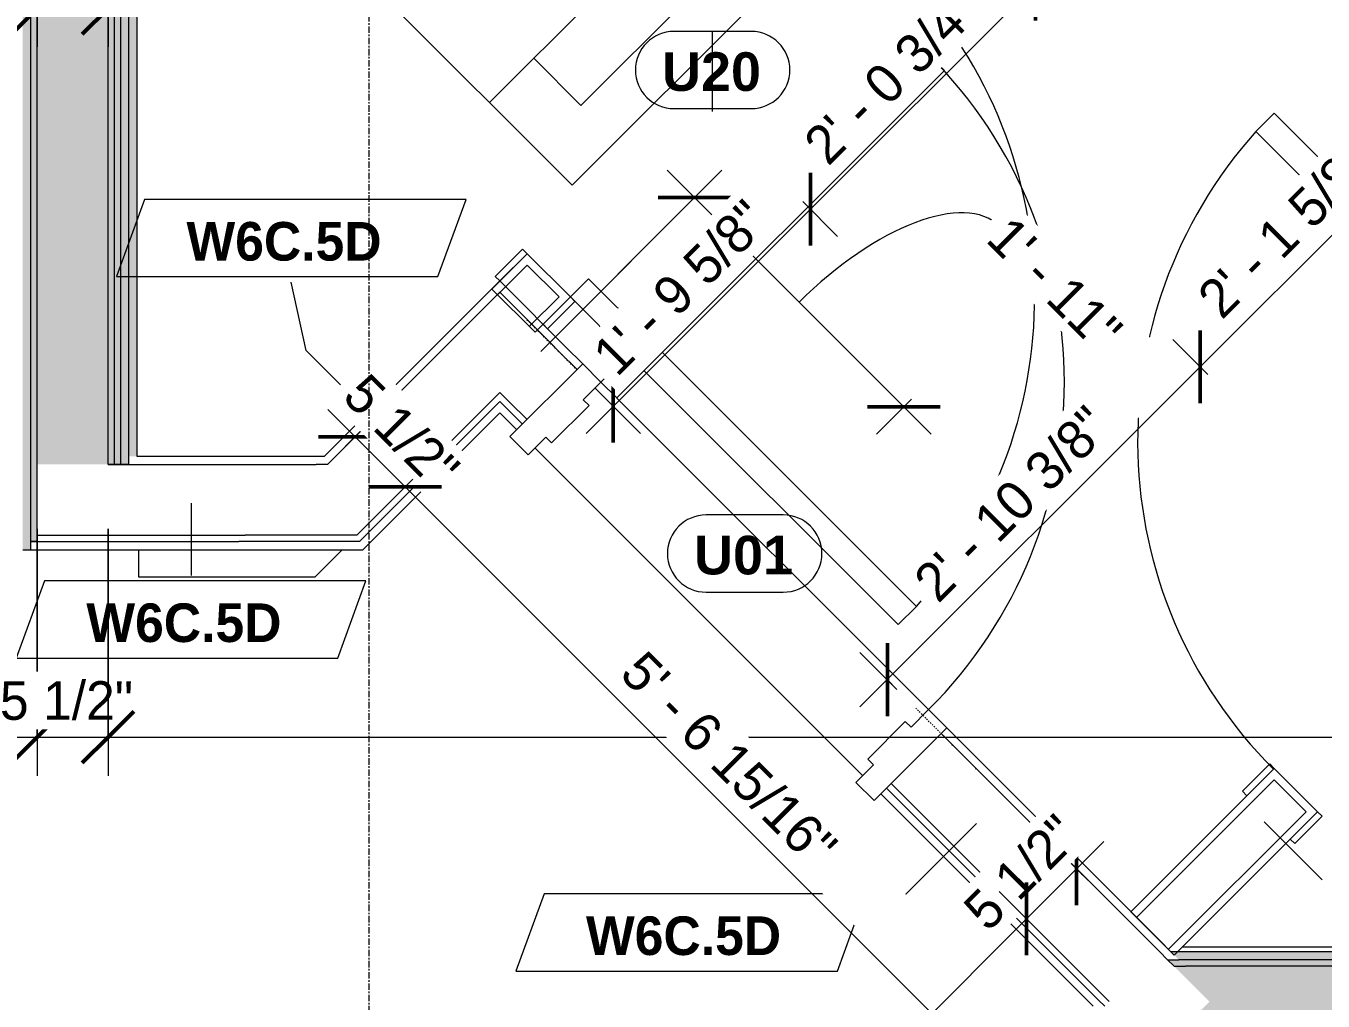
# Model space of a CAD drawing. Header units: inches. Extents: x -4058 to -1781, y 9814 to 12264.
# Drawn here: x -2527 to -2426.2, y 11683 to 11758.8 of the extents above; entities that cross this region are included whole.
import ezdxf

# ---------------------------------------------------------------- set-up
doc = ezdxf.new("R2010")
doc.units = ezdxf.units.IN
doc.header["$MEASUREMENT"] = 0
doc.linetypes.add('Dash 3_32_', pattern=[0.1875, 0.09375, -0.09375])
doc.linetypes.add('Grid Line 1_2_', pattern=[0.875, 0.5, -0.125, 0.125, -0.125])
for name, color, linetype, lineweight in [('0-1', 7, 'Continuous', 5), ('0-3', 8, 'Continuous', 9), ('A-ANNO-DIMS', 211, 'Continuous', 9), ('A-ANNO-DIMS-32', 211, 'Continuous', 9), ('A-DETL-1', 90, 'Dash 3_32_', 9), ('A-DOOR-1', 7, 'Continuous', 9), ('A-DOOR-2', 31, 'Continuous', 9), ('A-DOOR-FRAM-1', 7, 'Continuous', 9), ('A-DOOR-IDEN', 31, 'Continuous', 9), ('A-FLOR-1', 7, 'Continuous', 9), ('A-FLOR-2', 192, 'Continuous', 9), ('A-WALL-1', 7, 'Continuous', 9), ('A-WALL-2', 113, 'Continuous', 9), ('A-WALL-IDEN', 211, 'Continuous', 9), ('I-WALL-1', 1, 'Continuous', 18), ('I-WALL-2', 10, 'Continuous', 5), ('I-WALL-3', 7, 'Continuous', 9), ('P-SANR-FIXT', 6, 'Continuous', 9), ('S-GRID-1', 1, 'Grid Line 1_2_', 9)]:
    doc.layers.add(name, color=color, linetype=linetype, lineweight=lineweight)
doc.styles.add('Arial_B', font='arialbd.ttf', dxfattribs={"height": 3})
doc.styles.add('Century Gothic', font='ufonts.com_century-gothic.ttf', dxfattribs={"height": 3})
doc.styles.add('Century Gothic_B', font='GOTHICB.TTF', dxfattribs={"height": 3})
doc.dimstyles.new('THE_DIMENSION_STRING_1', dxfattribs={"dimscale": 12, "dimtxt": 3.132505, "dimasz": 0.333333, "dimexe": 0.25, "dimexo": 0.166667, "dimgap": 0.041667, "dimtad": 1, "dimdec": 4, "dimrnd": 0.0625, "dimzin": 3, "dimdsep": 46, "dimlunit": 4, "dimtxsty": 'Century Gothic', "dimblk1": 'OBLIQUE', "dimblk2": 'OBLIQUE', "dimsah": 1, "dimcen": 0.09, "dimdle": 0.25, "dimazin": 0, "dimtfac": 1, "dimtdec": 4, "dimtix": 1, "dimtmove": 1, "dimatfit": 3, "dimfxl": 1, "dimtvp": 1, "dimtfill": 1, "dimfrac": 2, "dimtolj": 1, "dimtzin": 0, "dimarcsym": 2})
doc.dimstyles.new('THE_DIMENSION_STRING_2', dxfattribs={"dimscale": 12, "dimtxt": 3.132505, "dimasz": 0.333333, "dimexe": 0.25, "dimexo": 0.166667, "dimgap": 0.041667, "dimtad": 1, "dimdec": 4, "dimrnd": 0.0625, "dimzin": 3, "dimdsep": 46, "dimlunit": 4, "dimtxsty": 'Century Gothic', "dimblk1": 'OBLIQUE', "dimblk2": 'OBLIQUE', "dimsah": 1, "dimcen": 0.09, "dimdle": 0.25, "dimazin": 0, "dimtfac": 1, "dimtdec": 4, "dimtix": 1, "dimtmove": 0, "dimatfit": 3, "dimfxl": 1, "dimtvp": 1, "dimtfill": 1, "dimfrac": 2, "dimtolj": 1, "dimtzin": 0, "dimarcsym": 2})
doc.dimstyles.new('THE_DIMENSION_STRING_4', dxfattribs={"dimscale": 12, "dimtxt": 3.132505, "dimasz": 0.333333, "dimexe": 0.25, "dimexo": 0.166667, "dimgap": 0.041667, "dimtad": 1, "dimdec": 4, "dimrnd": 0.0625, "dimzin": 3, "dimdsep": 46, "dimlunit": 4, "dimtxsty": 'Century Gothic', "dimblk1": 'OBLIQUE', "dimblk2": 'OBLIQUE', "dimsah": 1, "dimcen": 0.09, "dimdle": 0.25, "dimazin": 0, "dimtfac": 1, "dimtdec": 4, "dimtix": 1, "dimtmove": 0, "dimatfit": 3, "dimfxl": 1, "dimtvp": 1, "dimtfill": 1, "dimfrac": 2, "dimtolj": 1, "dimtzin": 0, "dimarcsym": 2})

# ---------------------------------------------------------------- blocks, each defined once
blk = doc.blocks.new('CTR - 1st Phase - Shell_rvt-1-UNITS PLANS - 3RD FLOOR')
at = {"layer": 'A-FLOR-1'}
for p, q in [((-2518.25, 11718.11), (-2518.25, 11715.99)), ((-2504.54, 11715.99), (-2502.42, 11718.11)), ((-2518.25, 11715.99), (-2504.54, 11715.99))]:
    blk.add_line(p, q, dxfattribs=at)
blk = doc.blocks.new('HOLLOW METAL - UNIT DOOR-2191977-UNITS PLANS - 3RD FLOOR')
at = {"layer": 'A-DOOR-1'}
for p, q in [((16.25, -3.875), (18, -3.875)), ((16.25, -39.875), (16.25, -3.875)), ((18, -3.875), (18, -39.875)), ((18, -39.875), (16.25, -39.875))]:
    blk.add_line(p, q, dxfattribs=at)
blk.add_arc((18, -3.875), 36, 180, 270, dxfattribs=at)
at = {"layer": 'A-DOOR-FRAM-1'}
for p, q in [((-20, 4.125), (-18, 4.125)), ((-20, -3.875), (-20, 4.125)), ((-18, 4.125), (-18, 2.1875)), ((18, 4.125), (20, 4.125)), ((18, 2.1875), (18, 4.125)), ((20, 4.125), (20, -3.875)), ((-18, 2.1875), (-17.375, 2.1875)), ((-17.375, 2.1875), (-17.375, -1.9375)), ((17.375, 2.1875), (18, 2.1875)), ((17.375, -1.9375), (17.375, 2.1875)), ((-18, -1.9375), (-18, -3.875)), ((-17.375, -1.9375), (-18, -1.9375)), ((18, -1.9375), (17.375, -1.9375)), ((18, -3.875), (18, -1.9375)), ((-18, -3.875), (-20, -3.875)), ((20, -3.875), (18, -3.875))]:
    blk.add_line(p, q, dxfattribs=at)
blk = doc.blocks.new('CTR - 1st Phase - Common Walls_rvt-1-UNITS PLANS - 3RD FLOOR')
at = {"layer": 'I-WALL-1'}
blk.add_hatch(color=256, dxfattribs=at).paths.add_polyline_path([(-2526.62, 11718.11), (-2526.62, 11835.07), (-2527.25, 11835.07), (-2527.25, 11718.11)], flags=0)
at = {"layer": 'I-WALL-2'}
for points in [[(-2526.12, 11718.74), (-2526.12, 11835.07), (-2526.62, 11835.07), (-2526.62, 11718.74)], [(-2526.12, 11724.74), (-2520.62, 11724.74), (-2520.62, 11835.07), (-2526.12, 11835.07), (-2526.12, 11725.36)], [(-2520.62, 11724.74), (-2520.12, 11724.74), (-2520.12, 11835.07), (-2520.62, 11835.07), (-2520.62, 11725.36)], [(-2520.12, 11724.74), (-2519.62, 11724.74), (-2519.62, 11835.07), (-2520.12, 11835.07), (-2520.12, 11725.36)], [(-2519.62, 11724.74), (-2519, 11724.74), (-2519, 11835.07), (-2519.62, 11835.07), (-2519.62, 11725.36)], [(-2519, 11725.36), (-2518.37, 11725.36), (-2518.37, 11835.07), (-2519, 11835.07), (-2519, 11726.32)], [(-2436.93, 11685.74), (-2076.17, 11685.74), (-2076.17, 11686.24), (-2438.31, 11686.24), (-2437.81, 11685.74)], [(-2437.43, 11686.24), (-2076.17, 11686.24), (-2076.17, 11686.86), (-2438.05, 11686.86)], [(-2436.22, 11680.24), (-2076.17, 11680.24), (-2076.17, 11685.74), (-2437.81, 11685.74), (-2435.06, 11682.99), (-2437.81, 11680.24)]]:
    blk.add_hatch(color=256, dxfattribs=at).paths.add_polyline_path(points, flags=0)
at = {"layer": 'A-WALL-1'}
for p, q in [((-2526.62, 11725.36), (-2526.62, 11835.07)), ((-2526.12, 11725.36), (-2526.12, 11835.07)), ((-2520.62, 11725.36), (-2520.62, 11835.07)), ((-2520.12, 11725.36), (-2520.12, 11835.07)), ((-2519.62, 11725.36), (-2519.62, 11835.07)), ((-2519, 11725.36), (-2519, 11835.07)), ((-2503.57, 11724.74), (-2490.19, 11738.12)), ((-2490.19, 11738.12), (-2486.3, 11734.23)), ((-2486.3, 11734.23), (-2485.51, 11733.44)), ((-2485.51, 11733.44), (-2484.18, 11732.11)), ((-2501.3, 11719.24), (-2490.19, 11730.34)), ((-2501.09, 11718.74), (-2490.19, 11729.64)), ((-2490.19, 11730.34), (-2489.84, 11729.99)), ((-2490.19, 11729.64), (-2489.75, 11729.19)), ((-2489.84, 11729.99), (-2489.4, 11729.55)), ((-2489.4, 11729.55), (-2488.07, 11728.22)), ((-2489.75, 11729.19), (-2488.43, 11727.87)), ((-2526.62, 11718.74), (-2526.62, 11725.36)), ((-2526.12, 11724.74), (-2526.12, 11725.36)), ((-2520.62, 11724.74), (-2520.62, 11725.36)), ((-2520.12, 11724.74), (-2520.12, 11725.36)), ((-2519.62, 11724.74), (-2519.62, 11725.36)), ((-2519, 11724.74), (-2519, 11725.36)), ((-2526.12, 11719.24), (-2526.12, 11724.74)), ((-2520.12, 11724.74), (-2520.62, 11724.74)), ((-2520.62, 11724.74), (-2520.12, 11724.74)), ((-2519.62, 11724.74), (-2520.12, 11724.74)), ((-2520.12, 11724.74), (-2519.62, 11724.74)), ((-2519, 11724.74), (-2519.62, 11724.74)), ((-2519.62, 11724.74), (-2519, 11724.74)), ((-2519, 11724.74), (-2504.46, 11724.74)), ((-2503.57, 11724.74), (-2504.46, 11724.74)), ((-2526.62, 11718.11), (-2526.62, 11718.74)), ((-2526.12, 11718.74), (-2526.62, 11718.74)), ((-2526.62, 11718.74), (-2526.12, 11718.74)), ((-2526.12, 11718.74), (-2526.12, 11719.24)), ((-2526.12, 11719.24), (-2509.96, 11719.24)), ((-2526.12, 11718.74), (-2510.46, 11718.74)), ((-2501.8, 11718.74), (-2510.46, 11718.74)), ((-2509.07, 11719.24), (-2509.96, 11719.24)), ((-2501.3, 11719.24), (-2509.07, 11719.24)), ((-2501.09, 11718.74), (-2501.8, 11718.74)), ((-2455.9, 11703.83), (-2439.39, 11687.32)), ((-2460.14, 11699.58), (-2443.64, 11683.08)), ((-2459.79, 11699.94), (-2443.28, 11683.43)), ((-2439.39, 11687.32), (-2438.95, 11686.88)), ((-2438.95, 11686.88), (-2438.31, 11686.24)), ((-2438.31, 11686.24), (-2437.43, 11686.24)), ((-2437.81, 11685.74), (-2438.31, 11686.24)), ((-2076.17, 11686.24), (-2437.43, 11686.24)), ((-2437.81, 11685.74), (-2436.93, 11685.74)), ((-2076.17, 11685.74), (-2436.93, 11685.74)), ((-2443.64, 11683.08), (-2443.19, 11682.64)), ((-2443.28, 11683.43), (-2442.84, 11682.99))]:
    blk.add_line(p, q, dxfattribs=at)
at = {"layer": 'I-WALL-3'}
for p, q in [((-2518.37, 11725.36), (-2518.37, 11797.11)), ((-2490.19, 11739), (-2503.83, 11725.36)), ((-2489.75, 11738.56), (-2490.19, 11739)), ((-2485.07, 11733.88), (-2489.75, 11738.56)), ((-2483.74, 11732.55), (-2485.07, 11733.88)), ((-2481.09, 11729.9), (-2456.87, 11705.68)), ((-2500.83, 11718.11), (-2490.19, 11728.75)), ((-2490.19, 11728.75), (-2488.87, 11727.43)), ((-2503.83, 11725.36), (-2518.37, 11725.36)), ((-2462, 11700.56), (-2487.45, 11726.01)), ((-2527.25, 11718.11), (-2526.62, 11718.11)), ((-2526.62, 11718.11), (-2511.08, 11718.11)), ((-2511.08, 11718.11), (-2501.71, 11718.11)), ((-2501.71, 11718.11), (-2500.83, 11718.11)), ((-2438.95, 11687.76), (-2455.46, 11704.27)), ((-2460.58, 11699.14), (-2444.08, 11682.64)), ((-2438.05, 11686.86), (-2438.95, 11687.76)), ((-2076.17, 11686.86), (-2438.05, 11686.86))]:
    blk.add_line(p, q, dxfattribs=at)
at = {"layer": '0-3', "rotation": 134.9999999999988}
blk.add_blockref('HOLLOW METAL - UNIT DOOR-2191977-UNITS PLANS - 3RD FLOOR', (-2472.34, 11715.67), dxfattribs=at)
blk = doc.blocks.new('SWING - SINGLE - FLUSH - SWING - FLUSH - 3-0 x 6-8 - PASSAGE-V97-UNITS PLANS - 3RD FLOOR')
at = {"layer": 'A-DOOR-2'}
for p, q in [((16, 10.48), (16, 38.39)), ((18, 38.39), (16, 38.39)), ((18, 10.48), (18, 38.39)), ((16, 2.37), (16, 8.73)), ((18, 2.37), (18, 8.73)), ((-18, 2.87), (-21, 2.87)), ((-21, 2.87), (-21, 2.37)), ((-21, 2.37), (-18, 2.37)), ((-18, 2.37), (-18, 2.87)), ((18, 2.37), (16, 2.37)), ((21, 2.87), (18, 2.87)), ((18, 2.87), (18, 2.37)), ((18, 2.37), (21, 2.37)), ((21, 2.37), (21, 2.87)), ((-18, -2.38), (-21, -2.38)), ((-21, -2.38), (-21, -2.88)), ((-21, -2.88), (-18, -2.88)), ((-18, -2.88), (-18, -2.38)), ((21, -2.38), (18, -2.38)), ((18, -2.38), (18, -2.88)), ((18, -2.88), (21, -2.88)), ((21, -2.88), (21, -2.38))]:
    blk.add_line(p, q, dxfattribs=at)
blk.add_arc((18, 2.37), 36.07, 93.1789, 180, dxfattribs=at)
blk = doc.blocks.new('Stacked Washer and Dryer - 26_x25_ - Private-3627842-UNITS PLANS - 3RD FLOOR')
at = {"layer": 'P-SANR-FIXT'}
for p, q in [((0, 13.625), (32.4375, 13.625)), ((0, 13.625), (0, -13.625)), ((23.34375, -13.625), (23.34375, 13.625)), ((32.4375, 13.625), (32.4375, -13.625)), ((28.53125, 8.75), (23.34375, 8.75)), ((28.53125, -8.75), (28.53125, 8.75)), ((23.34375, -8.75), (28.53125, -8.75)), ((32.4375, -13.625), (0, -13.625))]:
    blk.add_line(p, q, dxfattribs=at)
blk = doc.blocks.new('SWING - SINGLE - FLUSH - SWING - FLUSH - 3-0 x 6-8 - PASSAGE-4202136-UNITS PLANS - 3RD FLOOR')
at = {"layer": 'A-DOOR-2'}
for p, q in [((16, 2.37), (16, 38.39)), ((18, 38.39), (16, 38.39)), ((18, 2.37), (18, 38.39)), ((-18, 2.87), (-21, 2.87)), ((-21, 2.87), (-21, 2.37)), ((-21, 2.37), (-18, 2.37)), ((-18, 2.37), (-18, 2.87)), ((18, 2.37), (16, 2.37)), ((21, 2.87), (18, 2.87)), ((18, 2.87), (18, 2.37)), ((18, 2.37), (21, 2.37)), ((21, 2.37), (21, 2.87)), ((-18, -2.38), (-21, -2.38)), ((-21, -2.38), (-21, -2.88)), ((-21, -2.88), (-18, -2.88)), ((-18, -2.88), (-18, -2.38)), ((21, -2.38), (18, -2.38)), ((18, -2.38), (18, -2.88)), ((18, -2.88), (21, -2.88)), ((21, -2.88), (21, -2.38))]:
    blk.add_line(p, q, dxfattribs=at)
blk.add_arc((18, 2.37), 36.07, 93.1789, 180, dxfattribs=at)
blk = doc.blocks.new('Wall Tag - Arch Wall-3956453-UNITS PLANS - 3RD FLOOR')
at = {"layer": 'A-WALL-IDEN'}
for p, q in [((-0.3561, 0.0937), (-0.4244, -0.0937)), ((0.4244, 0.0937), (-0.3561, 0.0937)), ((0.3561, -0.0937), (0.4244, 0.0937)), ((-0.4244, -0.0937), (0.3561, -0.0937))]:
    blk.add_line(p, q, dxfattribs=at)
blk = doc.blocks.new('DIMBLOCK300-UNITS PLANS - 3RD FLOOR')
at = {"layer": 'A-ANNO-DIMS-32', "lineweight": 50}
for p, q in [((-2561.57, 11760.18), (-2559.57, 11762.18)), ((-2526.12, 11760.18), (-2524.12, 11762.18)), ((-2561.57, 11760.18), (-2563.57, 11758.18)), ((-2526.12, 11760.18), (-2528.12, 11758.18))]:
    blk.add_line(p, q, dxfattribs=at)
at = {"layer": 'A-ANNO-DIMS-32'}
for p, q in [((-2561.57, 11761.01), (-2561.57, 11757.18)), ((-2561.57, 11760.18), (-2561.57, 11761.01)), ((-2526.12, 11761.01), (-2526.12, 11757.18)), ((-2526.12, 11760.18), (-2526.12, 11761.01)), ((-2561.57, 11760.18), (-2526.12, 11760.18))]:
    blk.add_line(p, q, dxfattribs=at)
at = {"layer": 'A-ANNO-DIMS-32', "color": 0, "insert": (-2555.26, 11764.52), "char_height": 3, "width": 27.387, "attachment_point": 1, "line_spacing_factor": 0.984502, "style": 'Century Gothic', "bg_fill": 3, "box_fill_scale": 1.25, "bg_fill_color": 256, "bg_fill_true_color": 13158600, "bg_fill_transparency": 0}
blk.add_mtext('2\' - 11 7/16"', dxfattribs=at)
blk = doc.blocks.new('_Oblique')
at = {"color": 0, "linetype": 'ByBlock', "lineweight": -2}
blk.add_line((-0.5, -0.5), (0.5, 0.5), dxfattribs=at)
blk = doc.blocks.new('DIMBLOCK301-UNITS PLANS - 3RD FLOOR')
at = {"layer": 'A-ANNO-DIMS-32', "lineweight": 50}
for p, q in [((-2526.12, 11760.18), (-2524.12, 11762.18)), ((-2520.62, 11760.18), (-2518.62, 11762.18)), ((-2526.12, 11760.18), (-2528.12, 11758.18)), ((-2520.62, 11760.18), (-2522.62, 11758.18))]:
    blk.add_line(p, q, dxfattribs=at)
at = {"layer": 'A-ANNO-DIMS-32'}
for p, q in [((-2526.12, 11761.01), (-2526.12, 11757.18)), ((-2526.12, 11760.18), (-2526.12, 11761.01)), ((-2520.62, 11761.01), (-2520.62, 11757.18)), ((-2520.62, 11760.18), (-2520.62, 11761.01)), ((-2526.12, 11760.18), (-2517.62, 11760.18))]:
    blk.add_line(p, q, dxfattribs=at)
at = {"layer": 'A-ANNO-DIMS-32', "color": 0, "insert": (-2529.02, 11764.52), "char_height": 3, "width": 13.5444, "attachment_point": 1, "line_spacing_factor": 0.984502, "style": 'Century Gothic', "bg_fill": 3, "box_fill_scale": 1.25, "bg_fill_color": 256, "bg_fill_true_color": 13158600, "bg_fill_transparency": 0}
blk.add_mtext('5 1/2"', dxfattribs=at)
blk = doc.blocks.new('DIMBLOCK323-UNITS PLANS - 3RD FLOOR')
at = {"layer": 'A-ANNO-DIMS-32'}
for p, q in [((-2561.57, 11719.74), (-2561.57, 11700.54)), ((-2561.57, 11703.54), (-2561.57, 11719.74)), ((-2526.12, 11719.74), (-2526.12, 11700.54)), ((-2526.12, 11703.54), (-2526.12, 11719.74)), ((-2561.57, 11703.54), (-2526.12, 11703.54))]:
    blk.add_line(p, q, dxfattribs=at)
at = {"layer": 'A-ANNO-DIMS-32', "lineweight": 50}
for p, q in [((-2561.57, 11703.54), (-2559.57, 11705.54)), ((-2526.12, 11703.54), (-2524.12, 11705.54)), ((-2561.57, 11703.54), (-2563.57, 11701.54)), ((-2526.12, 11703.54), (-2528.12, 11701.54))]:
    blk.add_line(p, q, dxfattribs=at)
at = {"layer": 'A-ANNO-DIMS-32', "color": 0, "insert": (-2555.26, 11707.89), "char_height": 3, "width": 27.387, "attachment_point": 1, "line_spacing_factor": 0.984502, "style": 'Century Gothic', "bg_fill": 3, "box_fill_scale": 1.25, "bg_fill_color": 256, "bg_fill_true_color": 13158600, "bg_fill_transparency": 0}
blk.add_mtext('2\' - 11 7/16"', dxfattribs=at)
blk = doc.blocks.new('DIMBLOCK324-UNITS PLANS - 3RD FLOOR')
at = {"layer": 'A-ANNO-DIMS-32'}
for p, q in [((-2526.12, 11719.74), (-2526.12, 11700.54)), ((-2526.12, 11703.54), (-2526.12, 11719.74)), ((-2520.62, 11719.74), (-2520.62, 11700.54)), ((-2520.62, 11703.54), (-2520.62, 11719.74)), ((-2526.12, 11703.54), (-2520.62, 11703.54))]:
    blk.add_line(p, q, dxfattribs=at)
at = {"layer": 'A-ANNO-DIMS-32', "lineweight": 50}
for p, q in [((-2526.12, 11703.54), (-2524.12, 11705.54)), ((-2520.62, 11703.54), (-2518.62, 11705.54)), ((-2526.12, 11703.54), (-2528.12, 11701.54)), ((-2520.62, 11703.54), (-2522.62, 11701.54))]:
    blk.add_line(p, q, dxfattribs=at)
at = {"layer": 'A-ANNO-DIMS-32', "color": 0, "insert": (-2529.02, 11707.89), "char_height": 3, "width": 13.5444, "attachment_point": 1, "line_spacing_factor": 0.984502, "style": 'Century Gothic', "bg_fill": 3, "box_fill_scale": 1.25, "bg_fill_color": 256, "bg_fill_true_color": 13158600, "bg_fill_transparency": 0}
blk.add_mtext('5 1/2"', dxfattribs=at)
blk = doc.blocks.new('DIMBLOCK325-UNITS PLANS - 3RD FLOOR')
at = {"layer": 'A-ANNO-DIMS-32'}
for p, q in [((-2520.62, 11719.74), (-2520.62, 11700.54)), ((-2520.62, 11703.54), (-2520.62, 11719.74)), ((-2076.17, 11704.37), (-2076.17, 11700.54)), ((-2076.17, 11703.54), (-2076.17, 11704.37)), ((-2520.62, 11703.54), (-2076.17, 11703.54))]:
    blk.add_line(p, q, dxfattribs=at)
at = {"layer": 'A-ANNO-DIMS-32', "lineweight": 50}
for p, q in [((-2520.62, 11703.54), (-2518.62, 11705.54)), ((-2076.17, 11703.54), (-2074.17, 11705.54)), ((-2520.62, 11703.54), (-2522.62, 11701.54)), ((-2076.17, 11703.54), (-2078.17, 11701.54))]:
    blk.add_line(p, q, dxfattribs=at)
at = {"layer": 'A-ANNO-DIMS-32', "color": 0, "insert": (-2309.81, 11707.89), "char_height": 3, "width": 27.387, "attachment_point": 1, "line_spacing_factor": 0.984502, "style": 'Century Gothic', "bg_fill": 3, "box_fill_scale": 1.25, "bg_fill_color": 256, "bg_fill_true_color": 13158600, "bg_fill_transparency": 0}
blk.add_mtext('37\' - 0 7/16"', dxfattribs=at)
blk = doc.blocks.new('DIMBLOCK327-UNITS PLANS - 3RD FLOOR')
at = {"layer": 'A-ANNO-DIMS-32'}
for p, q in [((-2503.55, 11729.01), (-2497.54, 11723)), ((-2500.84, 11727.47), (-2503.55, 11724.77)), ((-2501.43, 11726.89), (-2500.84, 11727.47)), ((-2496.95, 11723.58), (-2499.66, 11720.88)), ((-2497.54, 11723), (-2496.95, 11723.58))]:
    blk.add_line(p, q, dxfattribs=at)
at = {"layer": 'A-ANNO-DIMS-32', "lineweight": 50}
for p, q in [((-2501.43, 11726.89), (-2504.26, 11726.89)), ((-2501.43, 11726.89), (-2498.6, 11726.89)), ((-2497.54, 11723), (-2500.37, 11723)), ((-2497.54, 11723), (-2494.71, 11723))]:
    blk.add_line(p, q, dxfattribs=at)
at = {"layer": 'A-ANNO-DIMS-32', "color": 0, "insert": (-2500.4, 11732.01), "char_height": 3, "width": 13.5444, "attachment_point": 1, "rotation": 315, "line_spacing_factor": 0.984502, "style": 'Century Gothic', "bg_fill": 3, "box_fill_scale": 1.25, "bg_fill_color": 256, "bg_fill_true_color": 13158600, "bg_fill_transparency": 0}
blk.add_mtext('5 1/2"', dxfattribs=at)
blk = doc.blocks.new('DIMBLOCK328-UNITS PLANS - 3RD FLOOR')
at = {"layer": 'A-ANNO-DIMS-32'}
for p, q in [((-2496.95, 11723.58), (-2499.66, 11720.88)), ((-2497.54, 11723), (-2496.95, 11723.58)), ((-2497.54, 11723), (-2450.19, 11675.64)), ((-2449.6, 11676.23), (-2452.31, 11673.52)), ((-2450.19, 11675.64), (-2449.6, 11676.23))]:
    blk.add_line(p, q, dxfattribs=at)
at = {"layer": 'A-ANNO-DIMS-32', "lineweight": 50}
for p, q in [((-2497.54, 11723), (-2500.37, 11723)), ((-2497.54, 11723), (-2494.71, 11723)), ((-2450.19, 11675.64), (-2453.01, 11675.64)), ((-2450.19, 11675.64), (-2447.36, 11675.64))]:
    blk.add_line(p, q, dxfattribs=at)
at = {"layer": 'A-ANNO-DIMS-32', "color": 0, "insert": (-2478.86, 11710.46), "char_height": 3, "width": 27.387, "attachment_point": 1, "rotation": 315, "line_spacing_factor": 0.984502, "style": 'Century Gothic', "bg_fill": 3, "box_fill_scale": 1.25, "bg_fill_color": 256, "bg_fill_true_color": 13158600, "bg_fill_transparency": 0}
blk.add_mtext('5\' - 6 15/16"', dxfattribs=at)
blk = doc.blocks.new('DIMBLOCK330-UNITS PLANS - 3RD FLOOR')
at = {"layer": 'A-ANNO-DIMS-32', "lineweight": 50}
for p, q in [((-2445.38, 11693.31), (-2445.38, 11696.14)), ((-2445.38, 11693.31), (-2445.38, 11690.48)), ((-2449.27, 11689.42), (-2449.27, 11692.25)), ((-2449.27, 11689.42), (-2449.27, 11686.59))]:
    blk.add_line(p, q, dxfattribs=at)
at = {"layer": 'A-ANNO-DIMS-32'}
for p, q in [((-2443.26, 11695.43), (-2449.27, 11689.42)), ((-2444.8, 11692.72), (-2447.5, 11695.43)), ((-2445.38, 11693.31), (-2444.8, 11692.72)), ((-2448.68, 11688.83), (-2451.39, 11691.54)), ((-2449.27, 11689.42), (-2448.68, 11688.83))]:
    blk.add_line(p, q, dxfattribs=at)
at = {"layer": 'A-ANNO-DIMS-32', "color": 0, "insert": (-2454.39, 11690.45), "char_height": 3, "width": 13.5444, "attachment_point": 1, "rotation": 45, "line_spacing_factor": 0.984502, "style": 'Century Gothic', "bg_fill": 3, "box_fill_scale": 1.25, "bg_fill_color": 256, "bg_fill_true_color": 13158600, "bg_fill_transparency": 0}
blk.add_mtext('5 1/2"', dxfattribs=at)
blk = doc.blocks.new('DIMBLOCK331-UNITS PLANS - 3RD FLOOR')
at = {"layer": 'A-ANNO-DIMS-32', "lineweight": 50}
for p, q in [((-2449.27, 11689.42), (-2449.27, 11692.25)), ((-2449.27, 11689.42), (-2449.27, 11686.59)), ((-2496.61, 11642.08), (-2496.61, 11644.91)), ((-2496.61, 11642.08), (-2496.61, 11639.25))]:
    blk.add_line(p, q, dxfattribs=at)
at = {"layer": 'A-ANNO-DIMS-32'}
for p, q in [((-2448.68, 11688.83), (-2451.39, 11691.54)), ((-2449.27, 11689.42), (-2496.61, 11642.08)), ((-2449.27, 11689.42), (-2448.68, 11688.83)), ((-2496.02, 11641.49), (-2498.73, 11644.2)), ((-2496.61, 11642.08), (-2496.02, 11641.49))]:
    blk.add_line(p, q, dxfattribs=at)
at = {"layer": 'A-ANNO-DIMS-32', "color": 0, "insert": (-2484.08, 11660.75), "char_height": 3, "width": 27.387, "attachment_point": 1, "rotation": 45, "line_spacing_factor": 0.984502, "style": 'Century Gothic', "bg_fill": 3, "box_fill_scale": 1.25, "bg_fill_color": 256, "bg_fill_true_color": 13158600, "bg_fill_transparency": 0}
blk.add_mtext('5\' - 6 15/16"', dxfattribs=at)
blk = doc.blocks.new('DIMBLOCK501-UNITS PLANS - 3RD FLOOR')
at = {"layer": 'A-ANNO-DIMS-32'}
for p, q in [((-2487.01, 11733.52), (-2472.94, 11747.6)), ((-2477.18, 11747.6), (-2456.68, 11727.09)), ((-2475.06, 11745.48), (-2487.01, 11733.52)), ((-2458.21, 11729.8), (-2460.92, 11727.09)), ((-2458.8, 11729.21), (-2458.21, 11729.8))]:
    blk.add_line(p, q, dxfattribs=at)
at = {"layer": 'A-ANNO-DIMS-32', "lineweight": 50}
for p, q in [((-2475.06, 11745.48), (-2477.89, 11745.48)), ((-2475.06, 11745.48), (-2472.23, 11745.48)), ((-2458.8, 11729.21), (-2461.63, 11729.21)), ((-2458.8, 11729.21), (-2455.97, 11729.21))]:
    blk.add_line(p, q, dxfattribs=at)
at = {"layer": 'A-ANNO-DIMS-32'}
blk.add_ellipse((-2462.12, 11732.53), major_axis=(10.73, 10.73), ratio=0.448441, start_param=0, end_param=1.570796, dxfattribs=at)
at = {"layer": 'A-ANNO-DIMS-32', "color": 0, "insert": (-2450.41, 11744.24), "char_height": 3, "width": 15.394, "attachment_point": 1, "rotation": 315, "line_spacing_factor": 0.984502, "style": 'Century Gothic', "bg_fill": 3, "box_fill_scale": 1.25, "bg_fill_color": 256, "bg_fill_true_color": 13158600, "bg_fill_transparency": 0}
blk.add_mtext('1\' - 11"', dxfattribs=at)
blk = doc.blocks.new('Door Tag - Type Mark-2601225-UNITS PLANS - 3RD FLOOR')
at = {"layer": 'A-DOOR-IDEN'}
for p, q in [((0.09375, 0.09375), (-0.09375, 0.09375)), ((-0.09375, -0.09375), (0.09375, -0.09375))]:
    blk.add_line(p, q, dxfattribs=at)
for centre, start, end in [((-0.09375, 0), 90, 270), ((0.09375, 0), 270, 90)]:
    blk.add_arc(centre, 0.09375, start, end, dxfattribs=at)
blk = doc.blocks.new('DIMBLOCK842-UNITS PLANS - 3RD FLOOR')
at = {"layer": 'A-ANNO-DIMS-32', "lineweight": 50}
for p, q in [((-2466.06, 11744.57), (-2466.06, 11747.4)), ((-2466.06, 11744.57), (-2466.06, 11741.74)), ((-2481.37, 11729.27), (-2481.37, 11732.1)), ((-2481.37, 11729.27), (-2481.37, 11726.44))]:
    blk.add_line(p, q, dxfattribs=at)
at = {"layer": 'A-ANNO-DIMS-32'}
for p, q in [((-2483.49, 11727.15), (-2466.06, 11744.57)), ((-2466.65, 11745.16), (-2463.94, 11742.45)), ((-2466.06, 11744.57), (-2466.65, 11745.16)), ((-2482.77, 11730.67), (-2479.25, 11727.15)), ((-2481.37, 11729.27), (-2482.77, 11730.67))]:
    blk.add_line(p, q, dxfattribs=at)
at = {"layer": 'A-ANNO-DIMS-32', "color": 0, "insert": (-2483.2, 11733.58), "char_height": 3, "width": 21.7784, "attachment_point": 1, "rotation": 45, "line_spacing_factor": 0.984502, "style": 'Century Gothic', "bg_fill": 3, "box_fill_scale": 1.25, "bg_fill_color": 256, "bg_fill_true_color": 13158600, "bg_fill_transparency": 0}
blk.add_mtext('1\' - 9 5/8"', dxfattribs=at)
blk = doc.blocks.new('DIMBLOCK843-UNITS PLANS - 3RD FLOOR')
at = {"layer": 'A-ANNO-DIMS-32'}
for p, q in [((-2454.74, 11768.25), (-2446.44, 11759.95)), ((-2448.56, 11762.07), (-2454.74, 11768.25)), ((-2466.06, 11744.57), (-2448.56, 11762.07)), ((-2466.65, 11745.16), (-2463.94, 11742.45)), ((-2466.06, 11744.57), (-2466.65, 11745.16))]:
    blk.add_line(p, q, dxfattribs=at)
at = {"layer": 'A-ANNO-DIMS-32', "lineweight": 50}
for p, q in [((-2448.56, 11762.07), (-2448.56, 11764.9)), ((-2448.56, 11762.07), (-2448.56, 11759.24)), ((-2466.06, 11744.57), (-2466.06, 11747.4)), ((-2466.06, 11744.57), (-2466.06, 11741.74))]:
    blk.add_line(p, q, dxfattribs=at)
at = {"layer": 'A-ANNO-DIMS-32', "color": 0, "insert": (-2466.8, 11749.98), "char_height": 3, "width": 21.7784, "attachment_point": 1, "rotation": 45, "line_spacing_factor": 0.984502, "style": 'Century Gothic', "bg_fill": 3, "box_fill_scale": 1.25, "bg_fill_color": 256, "bg_fill_true_color": 13158600, "bg_fill_transparency": 0}
blk.add_mtext('2\' - 0 3/4"', dxfattribs=at)
blk = doc.blocks.new('DIMBLOCK851-UNITS PLANS - 3RD FLOOR')
at = {"layer": 'A-ANNO-DIMS-32'}
for p, q in [((-2409.75, 11742.53), (-2419.78, 11752.56)), ((-2417.66, 11750.44), (-2435.78, 11732.32)), ((-2417.66, 11750.44), (-2409.75, 11742.53)), ((-2435.19, 11731.73), (-2437.9, 11734.44)), ((-2435.78, 11732.32), (-2435.19, 11731.73))]:
    blk.add_line(p, q, dxfattribs=at)
at = {"layer": 'A-ANNO-DIMS-32', "lineweight": 50}
for p, q in [((-2417.66, 11750.44), (-2417.66, 11753.27)), ((-2417.66, 11750.44), (-2417.66, 11747.61)), ((-2435.78, 11732.32), (-2435.78, 11735.14)), ((-2435.78, 11732.32), (-2435.78, 11729.49))]:
    blk.add_line(p, q, dxfattribs=at)
at = {"layer": 'A-ANNO-DIMS-32', "color": 0, "insert": (-2436.21, 11738.03), "char_height": 3, "width": 21.7784, "attachment_point": 1, "rotation": 45, "line_spacing_factor": 0.984502, "style": 'Century Gothic', "bg_fill": 3, "box_fill_scale": 1.25, "bg_fill_color": 256, "bg_fill_true_color": 13158600, "bg_fill_transparency": 0}
blk.add_mtext('2\' - 1 5/8"', dxfattribs=at)
blk = doc.blocks.new('DIMBLOCK852-UNITS PLANS - 3RD FLOOR')
at = {"layer": 'A-ANNO-DIMS-32'}
for p, q in [((-2435.19, 11731.73), (-2437.9, 11734.44)), ((-2435.78, 11732.32), (-2462.21, 11705.89)), ((-2435.78, 11732.32), (-2435.19, 11731.73)), ((-2459.33, 11707.25), (-2462.21, 11710.13)), ((-2460.08, 11708.01), (-2459.33, 11707.25))]:
    blk.add_line(p, q, dxfattribs=at)
at = {"layer": 'A-ANNO-DIMS-32', "lineweight": 50}
for p, q in [((-2435.78, 11732.32), (-2435.78, 11735.14)), ((-2435.78, 11732.32), (-2435.78, 11729.49)), ((-2460.08, 11708.01), (-2460.08, 11710.84)), ((-2460.08, 11708.01), (-2460.08, 11705.18))]:
    blk.add_line(p, q, dxfattribs=at)
at = {"layer": 'A-ANNO-DIMS-32', "color": 0, "insert": (-2458.25, 11715.99), "char_height": 3, "width": 24.5827, "attachment_point": 1, "rotation": 45, "line_spacing_factor": 0.984502, "style": 'Century Gothic', "bg_fill": 3, "box_fill_scale": 1.25, "bg_fill_color": 256, "bg_fill_true_color": 13158600, "bg_fill_transparency": 0}
blk.add_mtext('2\' - 10 3/8"', dxfattribs=at)

msp = doc.modelspace()

# ---------------------------------------------------------------- linework, layer by layer
at = {"layer": 'A-DETL-1'}
for p, q in [((-2484.18325, 11732.08506), (-2488.07234, 11735.97415)), ((-2444.51464, 11692.44157), (-2457.91237, 11705.83931))]:
    msp.add_line(p, q, dxfattribs=at)
at = {"layer": 'A-DOOR-IDEN'}
msp.add_line((-2473.65247, 11752.16178), (-2473.65247, 11758.3861), dxfattribs=at)
at = {"layer": 'A-FLOR-2'}
msp.add_line((-2437.17632, 11687.2394), (-2378.59569, 11687.2394), dxfattribs=at)
at = {"layer": 'A-WALL-2'}
for p, q in [((-2488.05978, 11741.11324), (-2490.81054, 11738.36248)), ((-2484.70102, 11737.75448), (-2488.05978, 11741.11324)), ((-2488.05978, 11740.22935), (-2490.3686, 11737.92053)), ((-2485.5849, 11737.75448), (-2488.05978, 11740.22935)), ((-2490.81054, 11738.36248), (-2487.45178, 11735.00372)), ((-2487.89372, 11735.44566), (-2485.5849, 11737.75448)), ((-2487.45178, 11735.00372), (-2484.70102, 11737.75448)), ((-2430.02622, 11701.10701), (-2441.16121, 11689.97203)), ((-2430.02622, 11700.22313), (-2440.71927, 11689.53009)), ((-2426.66746, 11697.74826), (-2430.02622, 11701.10701)), ((-2427.55135, 11697.74826), (-2430.02622, 11700.22313)), ((-2438.24439, 11687.05521), (-2427.55135, 11697.74826)), ((-2437.80245, 11686.61327), (-2426.66746, 11697.74826)), ((-2441.16121, 11689.97203), (-2437.80245, 11686.61327))]:
    msp.add_line(p, q, dxfattribs=at)
at = {"layer": 'A-WALL-IDEN'}
for p, q in [((-2505.22335, 11733.58653), (-2506.39178, 11738.91102)), ((-2497.85421, 11726.2174), (-2505.22335, 11733.58653)), ((-2514.16916, 11721.7394), (-2514.16916, 11716.1065)), ((-2453.15194, 11696.83623), (-2461.62379, 11688.36438)), ((-2430.81018, 11696.9643), (-2426.30713, 11692.46125))]:
    msp.add_line(p, q, dxfattribs=at)

# ---------------------------------------------------------------- block references
at = {"layer": '0-1'}
for name in ['CTR - 1st Phase - Shell_rvt-1-UNITS PLANS - 3RD FLOOR', 'CTR - 1st Phase - Common Walls_rvt-1-UNITS PLANS - 3RD FLOOR']:
    msp.add_blockref(name, (0, 0), dxfattribs=at)
at = {"layer": 'A-DOOR-2'}
for name, p, rotation in [('SWING - SINGLE - FLUSH - SWING - FLUSH - 3-0 x 6-8 - PASSAGE-V97-UNITS PLANS - 3RD FLOOR', (-2473.65247, 11752.16178), 225.0000000000285), ('SWING - SINGLE - FLUSH - SWING - FLUSH - 3-0 x 6-8 - PASSAGE-4202136-UNITS PLANS - 3RD FLOOR', (-2415.61892, 11712.15556), 45.00000000006764)]:
    msp.add_blockref(name, p, dxfattribs=dict(at, rotation=rotation))
at = {"layer": 'A-WALL-IDEN', "xscale": 31.99999999999999, "yscale": 31.99999999999999, "zscale": 31.99999999999999}
for p in [(-2506.39178, 11742.32904), (-2514.16916, 11712.68849), (-2475.35549, 11688.36438)]:
    msp.add_blockref('Wall Tag - Arch Wall-3956453-UNITS PLANS - 3RD FLOOR', p, dxfattribs=at)
at = {"layer": 'P-SANR-FIXT', "rotation": 314.9999999999662}
msp.add_blockref('Stacked Washer and Dryer - 26_x25_ - Private-3627842-UNITS PLANS - 3RD FLOOR', (-2497.86682, 11779.00044), dxfattribs=at)

# ---------------------------------------------------------------- texts
at = {"layer": 'A-DOOR-IDEN', "insert": (-2477.58436, 11756.76596), "char_height": 3, "width": 9.393, "attachment_point": 1, "style": 'Arial_B'}
msp.add_mtext('U20', dxfattribs=at)
at = {"layer": 'A-WALL-IDEN', "char_height": 3, "width": 19.594, "attachment_point": 1, "style": 'Century Gothic_B'}
for insert in [(-2514.52738, 11743.57657), (-2522.30476, 11713.93602), (-2483.4911, 11689.61192)]:
    msp.add_mtext('W6C.5D', dxfattribs=dict(at, insert=insert))

# ---------------------------------------------------------------- next in the draw order: dimensions: what is measured, and where the dimension line sits
at = {"layer": 'A-ANNO-DIMS'}
for base, p1, p2, picture, middle in [((-2526.12374, 11760.17961), (-2561.57374, 11763.00803), (-2526.12374, 11763.00803), 'DIMBLOCK300-UNITS PLANS - 3RD FLOOR', (-2543.84874, 11762.42128)), ((-2526.12374, 11703.53988), (-2561.57374, 11721.7394), (-2526.12374, 11721.7394), 'DIMBLOCK323-UNITS PLANS - 3RD FLOOR', (-2543.84874, 11705.78156))]:
    dim = msp.add_linear_dim(base=base, p1=p1, p2=p2, dimstyle='THE_DIMENSION_STRING_2', override={"dimpost": '<>', "dimfxl": 35.45}, dxfattribs=at)
    dim.commit()
    dim.dimension.update_dxf_attribs({"geometry": picture, "text_midpoint": middle})
dim = msp.add_linear_dim(base=(-2435.778905, 11732.315541), p1=(-2408.333486, 11741.113237), p2=(-2433.778905, 11730.315541), angle=45, dimstyle='THE_DIMENSION_STRING_4', override={"dimpost": '<>', "dimfxl": 27.641627}, dxfattribs=at)
dim.commit()
dim.dimension.update_dxf_attribs({"geometry": 'DIMBLOCK851-UNITS PLANS - 3RD FLOOR', "text_midpoint": (-2428.303228, 11742.961422)})
dim = msp.add_linear_dim(base=(-2458.79702, 11729.21215), p1=(-2488.42589, 11732.11019), p2=(-2456.79702, 11731.21215), angle=315, dimstyle='THE_DIMENSION_STRING_1', override={"dimpost": '<>', "dimfxl": 31.641623}, dxfattribs=at)
dim.commit()
dim.dimension.update_dxf_attribs({"geometry": 'DIMBLOCK501-UNITS PLANS - 3RD FLOOR', "text_midpoint": (-2446.38368, 11737.38251), "dimtype": 160, "text_rotation": 315})

# ---------------------------------------------------------------- next in the draw order: dimensions: what is measured, and where the dimension line sits
for base, p1, p2, picture, middle in [((-2520.62374, 11760.17961), (-2526.12374, 11763.00803), (-2520.62374, 11763.00803), 'DIMBLOCK301-UNITS PLANS - 3RD FLOOR', (-2523.37374, 11762.42128)), ((-2520.62374, 11703.53988), (-2526.12374, 11721.7394), (-2520.62374, 11721.7394), 'DIMBLOCK324-UNITS PLANS - 3RD FLOOR', (-2523.37374, 11705.78156))]:
    dim = msp.add_linear_dim(base=base, p1=p1, p2=p2, dimstyle='THE_DIMENSION_STRING_2', override={"dimpost": '<>', "dimfxl": 5.5}, dxfattribs=at)
    dim.commit()
    dim.dimension.update_dxf_attribs({"geometry": picture, "text_midpoint": middle})
dim = msp.add_linear_dim(base=(-2466.06337, 11744.57267), p1=(-2484.18325, 11732.08506), p2=(-2468.06337, 11746.57267), angle=45, dimstyle='THE_DIMENSION_STRING_4', override={"dimpost": '<>', "dimfxl": 21.673521}, dxfattribs=at)
dim.commit()
dim.dimension.update_dxf_attribs({"geometry": 'DIMBLOCK842-UNITS PLANS - 3RD FLOOR', "text_midpoint": (-2475.30034, 11738.5059)})

# ---------------------------------------------------------------- next in the draw order: dimensions: what is measured, and where the dimension line sits
dim = msp.add_linear_dim(base=(-2448.56407, 11762.07197), p1=(-2468.06337, 11746.57267), p2=(-2456.15318, 11769.66108), angle=45, dimstyle='THE_DIMENSION_STRING_4', override={"dimpost": '<>', "dimfxl": 25.979357}, dxfattribs=at)
dim.commit()
dim.dimension.update_dxf_attribs({"geometry": 'DIMBLOCK843-UNITS PLANS - 3RD FLOOR', "text_midpoint": (-2458.89882, 11754.90742)})
dim = msp.add_linear_dim(base=(-2076.17374, 11703.53988), p1=(-2520.62374, 11721.7394), p2=(-2076.17374, 11706.36831), dimstyle='THE_DIMENSION_STRING_2', override={"dimpost": '<>', "dimfxl": 444.715721}, dxfattribs=at)
dim.commit()
dim.dimension.update_dxf_attribs({"geometry": 'DIMBLOCK325-UNITS PLANS - 3RD FLOOR', "text_midpoint": (-2298.39874, 11705.78156)})

# ---------------------------------------------------------------- next in the draw order: block references
at = {"layer": 'A-DOOR-IDEN', "xscale": 31.99999999999999, "yscale": 31.99999999999999, "zscale": 31.99999999999999}
msp.add_blockref('Door Tag - Type Mark-2601225-UNITS PLANS - 3RD FLOOR', (-2473.65247, 11755.3861), dxfattribs=at)

# ---------------------------------------------------------------- next in the draw order: dimensions: what is measured, and where the dimension line sits
at = {"layer": 'A-ANNO-DIMS'}
dim = msp.add_linear_dim(base=(-2497.53862, 11722.99746), p1=(-2499.42771, 11728.88655), p2=(-2495.53862, 11724.99746), angle=315, dimstyle='THE_DIMENSION_STRING_2', override={"dimpost": '<>', "dimfxl": 5.5}, dxfattribs=at)
dim.commit()
dim.dimension.update_dxf_attribs({"geometry": 'DIMBLOCK327-UNITS PLANS - 3RD FLOOR', "text_midpoint": (-2497.89806, 11726.5271)})

# ---------------------------------------------------------------- next in the draw order: dimensions: what is measured, and where the dimension line sits
dim = msp.add_linear_dim(base=(-2450.1856, 11675.64443), p1=(-2495.53862, 11724.99746), p2=(-2448.1856, 11677.64443), angle=315, dimstyle='THE_DIMENSION_STRING_2', override={"dimpost": '<>', "dimfxl": 66.967291}, dxfattribs=at)
dim.commit()
dim.dimension.update_dxf_attribs({"geometry": 'DIMBLOCK328-UNITS PLANS - 3RD FLOOR', "text_midpoint": (-2472.27701, 11700.90605)})

# ---------------------------------------------------------------- next in the draw order: linework, layer by layer
at = {"layer": 'S-GRID-1'}
msp.add_line((-2500.32374, 9814.0266), (-2500.32374, 12247.50061), dxfattribs=at)

# ---------------------------------------------------------------- next in the draw order: block references
at = {"layer": 'A-DOOR-IDEN', "xscale": 31.99999999999999, "yscale": 31.99999999999999, "zscale": 31.99999999999999}
msp.add_blockref('Door Tag - Type Mark-2601225-UNITS PLANS - 3RD FLOOR', (-2471.16244, 11717.80987), dxfattribs=at)

# ---------------------------------------------------------------- next in the draw order: texts
at = {"layer": 'A-DOOR-IDEN', "insert": (-2475.09432, 11719.18973), "char_height": 3, "width": 9.393, "attachment_point": 1, "style": 'Arial_B'}
msp.add_mtext('U01', dxfattribs=at)

# ---------------------------------------------------------------- next in the draw order: dimensions: what is measured, and where the dimension line sits
at = {"layer": 'A-ANNO-DIMS'}
for base, p1, p2, dimstyle, override, picture, middle in [((-2460.08375, 11708.01069), (-2433.7789, 11730.31554), (-2457.91237, 11705.83931), 'THE_DIMENSION_STRING_4', {"dimpost": '<>', "dimfxl": 34.373103}, 'DIMBLOCK852-UNITS PLANS - 3RD FLOOR', (-2449.51643, 11721.74822)), ((-2449.27007, 11689.41883), (-2443.38098, 11691.30792), (-2447.27007, 11687.41883), 'THE_DIMENSION_STRING_2', {"dimpost": '<>', "dimfxl": 5.5}, 'DIMBLOCK330-UNITS PLANS - 3RD FLOOR', (-2448.91063, 11692.94848))]:
    dim = msp.add_linear_dim(base=base, p1=p1, p2=p2, angle=45, dimstyle=dimstyle, override=override, dxfattribs=at)
    dim.commit()
    dim.dimension.update_dxf_attribs({"geometry": picture, "text_midpoint": middle})

# ---------------------------------------------------------------- next in the draw order: dimensions: what is measured, and where the dimension line sits
dim = msp.add_linear_dim(base=(-2496.61053, 11642.07837), p1=(-2447.27007, 11687.41883), p2=(-2494.61053, 11640.07837), angle=45, dimstyle='THE_DIMENSION_STRING_2', override={"dimpost": '<>', "dimfxl": 66.949524}, dxfattribs=at)
dim.commit()
dim.dimension.update_dxf_attribs({"geometry": 'DIMBLOCK331-UNITS PLANS - 3RD FLOOR', "text_midpoint": (-2474.5254, 11667.3337)})

doc.saveas('drawing.dxf')
